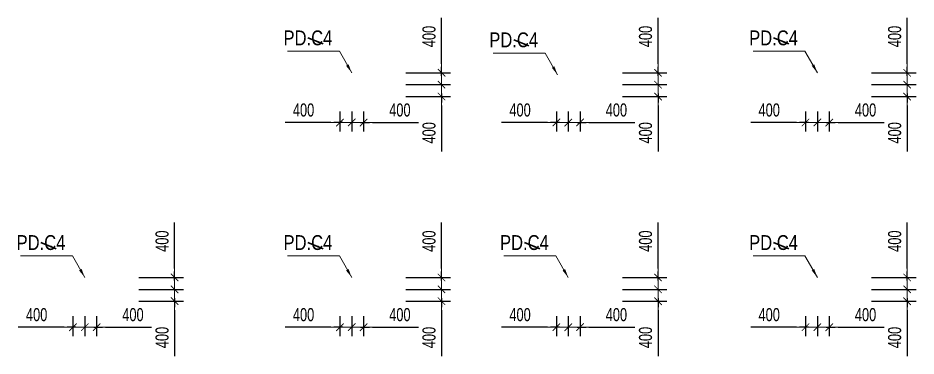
# Model space of a CAD drawing. Header units: millimetres. Extents: x -259680 to 286077, y 2206 to 90611.
# Drawn here: x 70446 to 100727, y 23251 to 34649 of the extents above; entities that cross this region are included whole.
import ezdxf
from ezdxf.enums import TextEntityAlignment as Align

# ---------------------------------------------------------------- set-up
doc = ezdxf.new("R2010")
doc.units = ezdxf.units.MM
doc.layers.get('Defpoints').update_dxf_attribs({"color": 151, "lineweight": 9})
for name, color, linetype, lineweight in [('$0$C1', 20, 'Continuous', 35), ('$1$NDC_S_ANNO', 7, 'Continuous', 20), ('$1$NDC_S_DIM', 1, 'Continuous', 15), ('NDC_S_DIM', 1, 'Continuous', 15)]:
    doc.layers.add(name, color=color, linetype=linetype, lineweight=lineweight)
doc.styles.add('$1$NDC_DIM', font='', dxfattribs={"width": 0.75})
doc.styles.add('$2$ARIAL', font='arial.ttf', dxfattribs={"width": 0.8})
doc.styles.add('NDC_DIM', font='', dxfattribs={"width": 0.75})
doc.styles.get('$1$NDC_DIM').set_extended_font_data('Dotum')
doc.styles.get('NDC_DIM').set_extended_font_data('Dotum')
doc.dimstyles.new('$0$NDC_dim_150', dxfattribs={"dimscale": 150, "dimtxt": 2.2, "dimasz": 1.5, "dimexe": 1.5, "dimexo": 2.5, "dimgap": 1, "dimtad": 1, "dimdec": 0, "dimzin": 0, "dimdsep": 46, "dimtxsty": '$1$NDC_DIM', "dimblk": '$1$DIMMARK', "dimcen": 0.09, "dimdle": 1.2, "dimclrd": 1, "dimclre": 1, "dimclrt": 3, "dimadec": 0, "dimazin": 0, "dimtfac": 1, "dimtdec": 0, "dimtix": 1, "dimtofl": 0, "dimtmove": 0, "dimatfit": 3, "dimfxl": 0, "dimtolj": 1, "dimtzin": 0, "dimarcsym": 0})
doc.dimstyles.new('$1$NDC_dim_iso', dxfattribs={"dimtxt": 2.2, "dimasz": 1, "dimexe": 1.5, "dimexo": 2.5, "dimgap": 1, "dimtad": 1, "dimdec": 0, "dimzin": 0, "dimdsep": 46, "dimtxsty": '$1$NDC_DIM', "dimblk": '$1$DIMMARK', "dimcen": 0.09, "dimdle": 1.2, "dimclrd": 1, "dimclre": 1, "dimclrt": 3, "dimadec": 0, "dimazin": 0, "dimtfac": 1, "dimtdec": 0, "dimtix": 1, "dimtofl": 0, "dimtmove": 0, "dimatfit": 3, "dimfxl": 0, "dimtolj": 1, "dimtzin": 0, "dimarcsym": 0})
doc.dimstyles.new('NDC_dim_200', dxfattribs={"dimscale": 200, "dimtxt": 2.2, "dimasz": 1.5, "dimexe": 1.5, "dimexo": 2.5, "dimgap": 1, "dimtad": 1, "dimdec": 0, "dimzin": 0, "dimdsep": 46, "dimtxsty": 'NDC_DIM', "dimblk": 'DIMMARK', "dimcen": 0.09, "dimdle": 1.2, "dimclrd": 1, "dimclre": 1, "dimclrt": 3, "dimadec": 0, "dimazin": 0, "dimtfac": 1, "dimtdec": 0, "dimtix": 1, "dimtofl": 0, "dimtmove": 0, "dimatfit": 3, "dimfxl": 0, "dimtolj": 1, "dimtzin": 0, "dimarcsym": 0})

# ---------------------------------------------------------------- blocks, each defined once
blk = doc.blocks.new('$1$DIMMARK')
at = {"layer": '$1$NDC_S_DIM', "color": 1}
blk.add_line((-1.5, 0), (1, 0), dxfattribs=at)
at = {"layer": '$1$NDC_S_DIM', "color": 2, "const_width": 0.1}
blk.add_lwpolyline([(-0.42, -0.42), (0.42, 0.42)], dxfattribs=at)
blk = doc.blocks.new('DIMMARK')
at = {"layer": 'NDC_S_DIM', "color": 1}
blk.add_line((-1.5, 0), (1, 0), dxfattribs=at)
at = {"layer": 'NDC_S_DIM', "color": 2, "const_width": 0.1}
blk.add_lwpolyline([(-0.42, -0.42), (0.42, 0.42)], dxfattribs=at)
blk = doc.blocks.new('*D1282')
at = {"layer": 'Defpoints', "color": 0, "ltscale": 100, "transparency": 16777216}
for p in [(97400, 25100), (97800, 25100), (97800, 24224)]:
    blk.add_point(p, dxfattribs=at)
at = {"layer": 'NDC_S_DIM', "color": 1, "lineweight": -2, "ltscale": 100, "transparency": 16777216}
for p, q in [((97400, 24600), (97400, 23924)), ((97800, 24600), (97800, 23924)), ((97100, 24224), (96800, 24224)), ((98100, 24224), (99649, 24224))]:
    blk.add_line(p, q, dxfattribs=at)
at = {"layer": 'NDC_S_DIM', "color": 1, "lineweight": -2, "ltscale": 100, "transparency": 16777216, "xscale": 300, "yscale": 300, "zscale": 300}
blk.add_blockref('DIMMARK', (97400, 24224), dxfattribs=at)
at = {"layer": 'NDC_S_DIM', "color": 1, "lineweight": -2, "ltscale": 100, "transparency": 16777216, "xscale": 300, "yscale": 300, "zscale": 300, "rotation": 180}
blk.add_blockref('DIMMARK', (97800, 24224), dxfattribs=at)
at = {"layer": 'NDC_S_DIM', "color": 3, "ltscale": 100, "transparency": 16777216, "insert": (99024, 24644), "char_height": 440, "attachment_point": 5, "style": 'NDC_DIM'}
blk.add_mtext('\\A1;400', dxfattribs=at)
blk = doc.blocks.new('*D1438')
at = {"layer": 'Defpoints', "color": 0, "ltscale": 100, "transparency": 16777216}
for p in [(97000, 25100), (97400, 25100), (97400, 24224)]:
    blk.add_point(p, dxfattribs=at)
at = {"layer": 'NDC_S_DIM', "color": 1, "lineweight": -2, "ltscale": 100, "transparency": 16777216}
for p, q in [((97000, 24600), (97000, 23924)), ((97400, 24600), (97400, 23924)), ((96700, 24224), (95151, 24224)), ((97700, 24224), (98000, 24224))]:
    blk.add_line(p, q, dxfattribs=at)
at = {"layer": 'NDC_S_DIM', "color": 1, "lineweight": -2, "ltscale": 100, "transparency": 16777216, "xscale": 300, "yscale": 300, "zscale": 300}
blk.add_blockref('DIMMARK', (97000, 24224), dxfattribs=at)
at = {"layer": 'NDC_S_DIM', "color": 1, "lineweight": -2, "ltscale": 100, "transparency": 16777216, "xscale": 300, "yscale": 300, "zscale": 300, "rotation": 180}
blk.add_blockref('DIMMARK', (97400, 24224), dxfattribs=at)
at = {"layer": 'NDC_S_DIM', "color": 3, "ltscale": 100, "transparency": 16777216, "insert": (95776, 24644), "char_height": 440, "attachment_point": 5, "style": 'NDC_DIM'}
blk.add_mtext('\\A1;400', dxfattribs=at)
blk = doc.blocks.new('*D1439')
at = {"layer": 'Defpoints', "color": 0, "ltscale": 100, "transparency": 16777216}
for p in [(97800, 25900), (100427, 25900), (97800, 25500)]:
    blk.add_point(p, dxfattribs=at)
at = {"layer": 'NDC_S_DIM', "color": 1, "lineweight": -2, "ltscale": 100, "transparency": 16777216}
for p, q in [((100427, 26200), (100427, 27749)), ((99227, 25900), (100727, 25900)), ((99227, 25500), (100727, 25500)), ((100427, 25200), (100427, 24900))]:
    blk.add_line(p, q, dxfattribs=at)
at = {"layer": 'NDC_S_DIM', "color": 1, "lineweight": -2, "ltscale": 100, "transparency": 16777216, "xscale": 300, "yscale": 300, "zscale": 300}
for p, rotation in [((100427, 25900), 270), ((100427, 25500), 90)]:
    blk.add_blockref('DIMMARK', p, dxfattribs=dict(at, rotation=rotation))
at = {"layer": 'NDC_S_DIM', "color": 3, "ltscale": 100, "transparency": 16777216, "insert": (100007, 27124), "char_height": 440, "attachment_point": 5, "rotation": 90, "style": 'NDC_DIM'}
blk.add_mtext('\\A1;400', dxfattribs=at)
blk = doc.blocks.new('*D1440')
at = {"layer": 'Defpoints', "color": 0, "ltscale": 100, "transparency": 16777216}
for p in [(97800, 25500), (100427, 25500), (97800, 25100)]:
    blk.add_point(p, dxfattribs=at)
at = {"layer": 'NDC_S_DIM', "color": 1, "lineweight": -2, "ltscale": 100, "transparency": 16777216}
for p, q in [((100427, 25800), (100427, 26100)), ((99227, 25500), (100727, 25500)), ((99227, 25100), (100727, 25100)), ((100427, 24800), (100427, 23251))]:
    blk.add_line(p, q, dxfattribs=at)
at = {"layer": 'NDC_S_DIM', "color": 1, "lineweight": -2, "ltscale": 100, "transparency": 16777216, "xscale": 300, "yscale": 300, "zscale": 300}
for p, rotation in [((100427, 25500), 270), ((100427, 25100), 90)]:
    blk.add_blockref('DIMMARK', p, dxfattribs=dict(at, rotation=rotation))
at = {"layer": 'NDC_S_DIM', "color": 3, "ltscale": 100, "transparency": 16777216, "insert": (100007, 23876), "char_height": 440, "attachment_point": 5, "rotation": 90, "style": 'NDC_DIM'}
blk.add_mtext('\\A1;400', dxfattribs=at)
blk = doc.blocks.new('*D1441')
at = {"layer": 'Defpoints', "color": 0, "ltscale": 100, "transparency": 16777216}
for p in [(89000, 25100), (89400, 25100), (89400, 24224)]:
    blk.add_point(p, dxfattribs=at)
at = {"layer": 'NDC_S_DIM', "color": 1, "lineweight": -2, "ltscale": 100, "transparency": 16777216}
for p, q in [((89000, 24600), (89000, 23924)), ((89400, 24600), (89400, 23924)), ((88700, 24224), (88400, 24224)), ((89700, 24224), (91249, 24224))]:
    blk.add_line(p, q, dxfattribs=at)
at = {"layer": 'NDC_S_DIM', "color": 1, "lineweight": -2, "ltscale": 100, "transparency": 16777216, "xscale": 300, "yscale": 300, "zscale": 300}
blk.add_blockref('DIMMARK', (89000, 24224), dxfattribs=at)
at = {"layer": 'NDC_S_DIM', "color": 1, "lineweight": -2, "ltscale": 100, "transparency": 16777216, "xscale": 300, "yscale": 300, "zscale": 300, "rotation": 180}
blk.add_blockref('DIMMARK', (89400, 24224), dxfattribs=at)
at = {"layer": 'NDC_S_DIM', "color": 3, "ltscale": 100, "transparency": 16777216, "insert": (90624, 24644), "char_height": 440, "attachment_point": 5, "style": 'NDC_DIM'}
blk.add_mtext('\\A1;400', dxfattribs=at)
blk = doc.blocks.new('*D1442')
at = {"layer": 'Defpoints', "color": 0, "ltscale": 100, "transparency": 16777216}
for p in [(88600, 25100), (89000, 25100), (89000, 24224)]:
    blk.add_point(p, dxfattribs=at)
at = {"layer": 'NDC_S_DIM', "color": 1, "lineweight": -2, "ltscale": 100, "transparency": 16777216}
for p, q in [((88600, 24600), (88600, 23924)), ((89000, 24600), (89000, 23924)), ((88300, 24224), (86751, 24224)), ((89300, 24224), (89600, 24224))]:
    blk.add_line(p, q, dxfattribs=at)
at = {"layer": 'NDC_S_DIM', "color": 1, "lineweight": -2, "ltscale": 100, "transparency": 16777216, "xscale": 300, "yscale": 300, "zscale": 300}
blk.add_blockref('DIMMARK', (88600, 24224), dxfattribs=at)
at = {"layer": 'NDC_S_DIM', "color": 1, "lineweight": -2, "ltscale": 100, "transparency": 16777216, "xscale": 300, "yscale": 300, "zscale": 300, "rotation": 180}
blk.add_blockref('DIMMARK', (89000, 24224), dxfattribs=at)
at = {"layer": 'NDC_S_DIM', "color": 3, "ltscale": 100, "transparency": 16777216, "insert": (87376, 24644), "char_height": 440, "attachment_point": 5, "style": 'NDC_DIM'}
blk.add_mtext('\\A1;400', dxfattribs=at)
blk = doc.blocks.new('*D1443')
at = {"layer": 'Defpoints', "color": 0, "ltscale": 100, "transparency": 16777216}
for p in [(89400, 25900), (92027, 25900), (89400, 25500)]:
    blk.add_point(p, dxfattribs=at)
at = {"layer": 'NDC_S_DIM', "color": 1, "lineweight": -2, "ltscale": 100, "transparency": 16777216}
for p, q in [((92027, 26200), (92027, 27749)), ((90827, 25900), (92327, 25900)), ((90827, 25500), (92327, 25500)), ((92027, 25200), (92027, 24900))]:
    blk.add_line(p, q, dxfattribs=at)
at = {"layer": 'NDC_S_DIM', "color": 1, "lineweight": -2, "ltscale": 100, "transparency": 16777216, "xscale": 300, "yscale": 300, "zscale": 300}
for p, rotation in [((92027, 25900), 270), ((92027, 25500), 90)]:
    blk.add_blockref('DIMMARK', p, dxfattribs=dict(at, rotation=rotation))
at = {"layer": 'NDC_S_DIM', "color": 3, "ltscale": 100, "transparency": 16777216, "insert": (91607, 27124), "char_height": 440, "attachment_point": 5, "rotation": 90, "style": 'NDC_DIM'}
blk.add_mtext('\\A1;400', dxfattribs=at)
blk = doc.blocks.new('*D1444')
at = {"layer": 'Defpoints', "color": 0, "ltscale": 100, "transparency": 16777216}
for p in [(89400, 25500), (92027, 25500), (89400, 25100)]:
    blk.add_point(p, dxfattribs=at)
at = {"layer": 'NDC_S_DIM', "color": 1, "lineweight": -2, "ltscale": 100, "transparency": 16777216}
for p, q in [((92027, 25800), (92027, 26100)), ((90827, 25500), (92327, 25500)), ((90827, 25100), (92327, 25100)), ((92027, 24800), (92027, 23251))]:
    blk.add_line(p, q, dxfattribs=at)
at = {"layer": 'NDC_S_DIM', "color": 1, "lineweight": -2, "ltscale": 100, "transparency": 16777216, "xscale": 300, "yscale": 300, "zscale": 300}
for p, rotation in [((92027, 25500), 270), ((92027, 25100), 90)]:
    blk.add_blockref('DIMMARK', p, dxfattribs=dict(at, rotation=rotation))
at = {"layer": 'NDC_S_DIM', "color": 3, "ltscale": 100, "transparency": 16777216, "insert": (91607, 23876), "char_height": 440, "attachment_point": 5, "rotation": 90, "style": 'NDC_DIM'}
blk.add_mtext('\\A1;400', dxfattribs=at)
blk = doc.blocks.new('*D1445')
at = {"layer": 'Defpoints', "color": 0, "ltscale": 100, "transparency": 16777216}
for p in [(89000, 32000), (89400, 32000), (89400, 31124)]:
    blk.add_point(p, dxfattribs=at)
at = {"layer": 'NDC_S_DIM', "color": 1, "lineweight": -2, "ltscale": 100, "transparency": 16777216}
for p, q in [((89000, 31500), (89000, 30824)), ((89400, 31500), (89400, 30824)), ((88700, 31124), (88400, 31124)), ((89700, 31124), (91249, 31124))]:
    blk.add_line(p, q, dxfattribs=at)
at = {"layer": 'NDC_S_DIM', "color": 1, "lineweight": -2, "ltscale": 100, "transparency": 16777216, "xscale": 300, "yscale": 300, "zscale": 300}
blk.add_blockref('DIMMARK', (89000, 31124), dxfattribs=at)
at = {"layer": 'NDC_S_DIM', "color": 1, "lineweight": -2, "ltscale": 100, "transparency": 16777216, "xscale": 300, "yscale": 300, "zscale": 300, "rotation": 180}
blk.add_blockref('DIMMARK', (89400, 31124), dxfattribs=at)
at = {"layer": 'NDC_S_DIM', "color": 3, "ltscale": 100, "transparency": 16777216, "insert": (90624, 31544), "char_height": 440, "attachment_point": 5, "style": 'NDC_DIM'}
blk.add_mtext('\\A1;400', dxfattribs=at)
blk = doc.blocks.new('*D1446')
at = {"layer": 'Defpoints', "color": 0, "ltscale": 100, "transparency": 16777216}
for p in [(88600, 32000), (89000, 32000), (89000, 31124)]:
    blk.add_point(p, dxfattribs=at)
at = {"layer": 'NDC_S_DIM', "color": 1, "lineweight": -2, "ltscale": 100, "transparency": 16777216}
for p, q in [((88600, 31500), (88600, 30824)), ((89000, 31500), (89000, 30824)), ((88300, 31124), (86751, 31124)), ((89300, 31124), (89600, 31124))]:
    blk.add_line(p, q, dxfattribs=at)
at = {"layer": 'NDC_S_DIM', "color": 1, "lineweight": -2, "ltscale": 100, "transparency": 16777216, "xscale": 300, "yscale": 300, "zscale": 300}
blk.add_blockref('DIMMARK', (88600, 31124), dxfattribs=at)
at = {"layer": 'NDC_S_DIM', "color": 1, "lineweight": -2, "ltscale": 100, "transparency": 16777216, "xscale": 300, "yscale": 300, "zscale": 300, "rotation": 180}
blk.add_blockref('DIMMARK', (89000, 31124), dxfattribs=at)
at = {"layer": 'NDC_S_DIM', "color": 3, "ltscale": 100, "transparency": 16777216, "insert": (87376, 31544), "char_height": 440, "attachment_point": 5, "style": 'NDC_DIM'}
blk.add_mtext('\\A1;400', dxfattribs=at)
blk = doc.blocks.new('*D1447')
at = {"layer": 'Defpoints', "color": 0, "ltscale": 100, "transparency": 16777216}
for p in [(89400, 32800), (92027, 32800), (89400, 32400)]:
    blk.add_point(p, dxfattribs=at)
at = {"layer": 'NDC_S_DIM', "color": 1, "lineweight": -2, "ltscale": 100, "transparency": 16777216}
for p, q in [((92027, 33100), (92027, 34649)), ((90827, 32800), (92327, 32800)), ((90827, 32400), (92327, 32400)), ((92027, 32100), (92027, 31800))]:
    blk.add_line(p, q, dxfattribs=at)
at = {"layer": 'NDC_S_DIM', "color": 1, "lineweight": -2, "ltscale": 100, "transparency": 16777216, "xscale": 300, "yscale": 300, "zscale": 300}
for p, rotation in [((92027, 32800), 270), ((92027, 32400), 90)]:
    blk.add_blockref('DIMMARK', p, dxfattribs=dict(at, rotation=rotation))
at = {"layer": 'NDC_S_DIM', "color": 3, "ltscale": 100, "transparency": 16777216, "insert": (91607, 34024), "char_height": 440, "attachment_point": 5, "rotation": 90, "style": 'NDC_DIM'}
blk.add_mtext('\\A1;400', dxfattribs=at)
blk = doc.blocks.new('*D1448')
at = {"layer": 'Defpoints', "color": 0, "ltscale": 100, "transparency": 16777216}
for p in [(89400, 32400), (92027, 32400), (89400, 32000)]:
    blk.add_point(p, dxfattribs=at)
at = {"layer": 'NDC_S_DIM', "color": 1, "lineweight": -2, "ltscale": 100, "transparency": 16777216}
for p, q in [((92027, 32700), (92027, 33000)), ((90827, 32400), (92327, 32400)), ((90827, 32000), (92327, 32000)), ((92027, 31700), (92027, 30151))]:
    blk.add_line(p, q, dxfattribs=at)
at = {"layer": 'NDC_S_DIM', "color": 1, "lineweight": -2, "ltscale": 100, "transparency": 16777216, "xscale": 300, "yscale": 300, "zscale": 300}
for p, rotation in [((92027, 32400), 270), ((92027, 32000), 90)]:
    blk.add_blockref('DIMMARK', p, dxfattribs=dict(at, rotation=rotation))
at = {"layer": 'NDC_S_DIM', "color": 3, "ltscale": 100, "transparency": 16777216, "insert": (91607, 30776), "char_height": 440, "attachment_point": 5, "rotation": 90, "style": 'NDC_DIM'}
blk.add_mtext('\\A1;400', dxfattribs=at)
blk = doc.blocks.new('*D1449')
at = {"layer": 'Defpoints', "color": 0, "ltscale": 100, "transparency": 16777216}
for p in [(97400, 32000), (97800, 32000), (97800, 31124)]:
    blk.add_point(p, dxfattribs=at)
at = {"layer": 'NDC_S_DIM', "color": 1, "lineweight": -2, "ltscale": 100, "transparency": 16777216}
for p, q in [((97400, 31500), (97400, 30824)), ((97800, 31500), (97800, 30824)), ((97100, 31124), (96800, 31124)), ((98100, 31124), (99649, 31124))]:
    blk.add_line(p, q, dxfattribs=at)
at = {"layer": 'NDC_S_DIM', "color": 1, "lineweight": -2, "ltscale": 100, "transparency": 16777216, "xscale": 300, "yscale": 300, "zscale": 300}
blk.add_blockref('DIMMARK', (97400, 31124), dxfattribs=at)
at = {"layer": 'NDC_S_DIM', "color": 1, "lineweight": -2, "ltscale": 100, "transparency": 16777216, "xscale": 300, "yscale": 300, "zscale": 300, "rotation": 180}
blk.add_blockref('DIMMARK', (97800, 31124), dxfattribs=at)
at = {"layer": 'NDC_S_DIM', "color": 3, "ltscale": 100, "transparency": 16777216, "insert": (99024, 31544), "char_height": 440, "attachment_point": 5, "style": 'NDC_DIM'}
blk.add_mtext('\\A1;400', dxfattribs=at)
blk = doc.blocks.new('*D1450')
at = {"layer": 'Defpoints', "color": 0, "ltscale": 100, "transparency": 16777216}
for p in [(97000, 32000), (97400, 32000), (97400, 31124)]:
    blk.add_point(p, dxfattribs=at)
at = {"layer": 'NDC_S_DIM', "color": 1, "lineweight": -2, "ltscale": 100, "transparency": 16777216}
for p, q in [((97000, 31500), (97000, 30824)), ((97400, 31500), (97400, 30824)), ((96700, 31124), (95151, 31124)), ((97700, 31124), (98000, 31124))]:
    blk.add_line(p, q, dxfattribs=at)
at = {"layer": 'NDC_S_DIM', "color": 1, "lineweight": -2, "ltscale": 100, "transparency": 16777216, "xscale": 300, "yscale": 300, "zscale": 300}
blk.add_blockref('DIMMARK', (97000, 31124), dxfattribs=at)
at = {"layer": 'NDC_S_DIM', "color": 1, "lineweight": -2, "ltscale": 100, "transparency": 16777216, "xscale": 300, "yscale": 300, "zscale": 300, "rotation": 180}
blk.add_blockref('DIMMARK', (97400, 31124), dxfattribs=at)
at = {"layer": 'NDC_S_DIM', "color": 3, "ltscale": 100, "transparency": 16777216, "insert": (95776, 31544), "char_height": 440, "attachment_point": 5, "style": 'NDC_DIM'}
blk.add_mtext('\\A1;400', dxfattribs=at)
blk = doc.blocks.new('*D1451')
at = {"layer": 'Defpoints', "color": 0, "ltscale": 100, "transparency": 16777216}
for p in [(97800, 32800), (100427, 32800), (97800, 32400)]:
    blk.add_point(p, dxfattribs=at)
at = {"layer": 'NDC_S_DIM', "color": 1, "lineweight": -2, "ltscale": 100, "transparency": 16777216}
for p, q in [((100427, 33100), (100427, 34649)), ((99227, 32800), (100727, 32800)), ((99227, 32400), (100727, 32400)), ((100427, 32100), (100427, 31800))]:
    blk.add_line(p, q, dxfattribs=at)
at = {"layer": 'NDC_S_DIM', "color": 1, "lineweight": -2, "ltscale": 100, "transparency": 16777216, "xscale": 300, "yscale": 300, "zscale": 300}
for p, rotation in [((100427, 32800), 270), ((100427, 32400), 90)]:
    blk.add_blockref('DIMMARK', p, dxfattribs=dict(at, rotation=rotation))
at = {"layer": 'NDC_S_DIM', "color": 3, "ltscale": 100, "transparency": 16777216, "insert": (100007, 34024), "char_height": 440, "attachment_point": 5, "rotation": 90, "style": 'NDC_DIM'}
blk.add_mtext('\\A1;400', dxfattribs=at)
blk = doc.blocks.new('*D1452')
at = {"layer": 'Defpoints', "color": 0, "ltscale": 100, "transparency": 16777216}
for p in [(97800, 32400), (100427, 32400), (97800, 32000)]:
    blk.add_point(p, dxfattribs=at)
at = {"layer": 'NDC_S_DIM', "color": 1, "lineweight": -2, "ltscale": 100, "transparency": 16777216}
for p, q in [((100427, 32700), (100427, 33000)), ((99227, 32400), (100727, 32400)), ((99227, 32000), (100727, 32000)), ((100427, 31700), (100427, 30151))]:
    blk.add_line(p, q, dxfattribs=at)
at = {"layer": 'NDC_S_DIM', "color": 1, "lineweight": -2, "ltscale": 100, "transparency": 16777216, "xscale": 300, "yscale": 300, "zscale": 300}
for p, rotation in [((100427, 32400), 270), ((100427, 32000), 90)]:
    blk.add_blockref('DIMMARK', p, dxfattribs=dict(at, rotation=rotation))
at = {"layer": 'NDC_S_DIM', "color": 3, "ltscale": 100, "transparency": 16777216, "insert": (100007, 30776), "char_height": 440, "attachment_point": 5, "rotation": 90, "style": 'NDC_DIM'}
blk.add_mtext('\\A1;400', dxfattribs=at)
blk = doc.blocks.new('*D1453')
at = {"layer": 'Defpoints', "color": 0, "ltscale": 100, "transparency": 16777216}
for p in [(81700, 32000), (82100, 32000), (82100, 31124)]:
    blk.add_point(p, dxfattribs=at)
at = {"layer": 'NDC_S_DIM', "color": 1, "lineweight": -2, "ltscale": 100, "transparency": 16777216}
for p, q in [((81700, 31500), (81700, 30824)), ((82100, 31500), (82100, 30824)), ((81400, 31124), (81100, 31124)), ((82400, 31124), (83949, 31124))]:
    blk.add_line(p, q, dxfattribs=at)
at = {"layer": 'NDC_S_DIM', "color": 1, "lineweight": -2, "ltscale": 100, "transparency": 16777216, "xscale": 300, "yscale": 300, "zscale": 300}
blk.add_blockref('DIMMARK', (81700, 31124), dxfattribs=at)
at = {"layer": 'NDC_S_DIM', "color": 1, "lineweight": -2, "ltscale": 100, "transparency": 16777216, "xscale": 300, "yscale": 300, "zscale": 300, "rotation": 180}
blk.add_blockref('DIMMARK', (82100, 31124), dxfattribs=at)
at = {"layer": 'NDC_S_DIM', "color": 3, "ltscale": 100, "transparency": 16777216, "insert": (83324, 31544), "char_height": 440, "attachment_point": 5, "style": 'NDC_DIM'}
blk.add_mtext('\\A1;400', dxfattribs=at)
blk = doc.blocks.new('*D1454')
at = {"layer": 'Defpoints', "color": 0, "ltscale": 100, "transparency": 16777216}
for p in [(81300, 32000), (81700, 32000), (81700, 31124)]:
    blk.add_point(p, dxfattribs=at)
at = {"layer": 'NDC_S_DIM', "color": 1, "lineweight": -2, "ltscale": 100, "transparency": 16777216}
for p, q in [((81300, 31500), (81300, 30824)), ((81700, 31500), (81700, 30824)), ((81000, 31124), (79451, 31124)), ((82000, 31124), (82300, 31124))]:
    blk.add_line(p, q, dxfattribs=at)
at = {"layer": 'NDC_S_DIM', "color": 1, "lineweight": -2, "ltscale": 100, "transparency": 16777216, "xscale": 300, "yscale": 300, "zscale": 300}
blk.add_blockref('DIMMARK', (81300, 31124), dxfattribs=at)
at = {"layer": 'NDC_S_DIM', "color": 1, "lineweight": -2, "ltscale": 100, "transparency": 16777216, "xscale": 300, "yscale": 300, "zscale": 300, "rotation": 180}
blk.add_blockref('DIMMARK', (81700, 31124), dxfattribs=at)
at = {"layer": 'NDC_S_DIM', "color": 3, "ltscale": 100, "transparency": 16777216, "insert": (80076, 31544), "char_height": 440, "attachment_point": 5, "style": 'NDC_DIM'}
blk.add_mtext('\\A1;400', dxfattribs=at)
blk = doc.blocks.new('*D1455')
at = {"layer": 'Defpoints', "color": 0, "ltscale": 100, "transparency": 16777216}
for p in [(82100, 32800), (84727, 32800), (82100, 32400)]:
    blk.add_point(p, dxfattribs=at)
at = {"layer": 'NDC_S_DIM', "color": 1, "lineweight": -2, "ltscale": 100, "transparency": 16777216}
for p, q in [((84727, 33100), (84727, 34649)), ((83527, 32800), (85027, 32800)), ((83527, 32400), (85027, 32400)), ((84727, 32100), (84727, 31800))]:
    blk.add_line(p, q, dxfattribs=at)
at = {"layer": 'NDC_S_DIM', "color": 1, "lineweight": -2, "ltscale": 100, "transparency": 16777216, "xscale": 300, "yscale": 300, "zscale": 300}
for p, rotation in [((84727, 32800), 270), ((84727, 32400), 90)]:
    blk.add_blockref('DIMMARK', p, dxfattribs=dict(at, rotation=rotation))
at = {"layer": 'NDC_S_DIM', "color": 3, "ltscale": 100, "transparency": 16777216, "insert": (84307, 34024), "char_height": 440, "attachment_point": 5, "rotation": 90, "style": 'NDC_DIM'}
blk.add_mtext('\\A1;400', dxfattribs=at)
blk = doc.blocks.new('*D1456')
at = {"layer": 'Defpoints', "color": 0, "ltscale": 100, "transparency": 16777216}
for p in [(82100, 32400), (84727, 32400), (82100, 32000)]:
    blk.add_point(p, dxfattribs=at)
at = {"layer": 'NDC_S_DIM', "color": 1, "lineweight": -2, "ltscale": 100, "transparency": 16777216}
for p, q in [((84727, 32700), (84727, 33000)), ((83527, 32400), (85027, 32400)), ((83527, 32000), (85027, 32000)), ((84727, 31700), (84727, 30151))]:
    blk.add_line(p, q, dxfattribs=at)
at = {"layer": 'NDC_S_DIM', "color": 1, "lineweight": -2, "ltscale": 100, "transparency": 16777216, "xscale": 300, "yscale": 300, "zscale": 300}
for p, rotation in [((84727, 32400), 270), ((84727, 32000), 90)]:
    blk.add_blockref('DIMMARK', p, dxfattribs=dict(at, rotation=rotation))
at = {"layer": 'NDC_S_DIM', "color": 3, "ltscale": 100, "transparency": 16777216, "insert": (84307, 30776), "char_height": 440, "attachment_point": 5, "rotation": 90, "style": 'NDC_DIM'}
blk.add_mtext('\\A1;400', dxfattribs=at)
blk = doc.blocks.new('*D1493')
at = {"layer": 'Defpoints', "color": 0, "ltscale": 100, "transparency": 16777216}
for p in [(72700, 25100), (73100, 25100), (73100, 24224)]:
    blk.add_point(p, dxfattribs=at)
at = {"layer": 'NDC_S_DIM', "color": 1, "lineweight": -2, "ltscale": 100, "transparency": 16777216}
for p, q in [((72700, 24600), (72700, 23924)), ((73100, 24600), (73100, 23924)), ((72400, 24224), (72100, 24224)), ((73400, 24224), (74949, 24224))]:
    blk.add_line(p, q, dxfattribs=at)
at = {"layer": 'NDC_S_DIM', "color": 1, "lineweight": -2, "ltscale": 100, "transparency": 16777216, "xscale": 300, "yscale": 300, "zscale": 300}
blk.add_blockref('DIMMARK', (72700, 24224), dxfattribs=at)
at = {"layer": 'NDC_S_DIM', "color": 1, "lineweight": -2, "ltscale": 100, "transparency": 16777216, "xscale": 300, "yscale": 300, "zscale": 300, "rotation": 180}
blk.add_blockref('DIMMARK', (73100, 24224), dxfattribs=at)
at = {"layer": 'NDC_S_DIM', "color": 3, "ltscale": 100, "transparency": 16777216, "insert": (74324, 24644), "char_height": 440, "attachment_point": 5, "style": 'NDC_DIM'}
blk.add_mtext('\\A1;400', dxfattribs=at)
blk = doc.blocks.new('*D1494')
at = {"layer": 'Defpoints', "color": 0, "ltscale": 100, "transparency": 16777216}
for p in [(72300, 25100), (72700, 25100), (72700, 24224)]:
    blk.add_point(p, dxfattribs=at)
at = {"layer": 'NDC_S_DIM', "color": 1, "lineweight": -2, "ltscale": 100, "transparency": 16777216}
for p, q in [((72300, 24600), (72300, 23924)), ((72700, 24600), (72700, 23924)), ((72000, 24224), (70451, 24224)), ((73000, 24224), (73300, 24224))]:
    blk.add_line(p, q, dxfattribs=at)
at = {"layer": 'NDC_S_DIM', "color": 1, "lineweight": -2, "ltscale": 100, "transparency": 16777216, "xscale": 300, "yscale": 300, "zscale": 300}
blk.add_blockref('DIMMARK', (72300, 24224), dxfattribs=at)
at = {"layer": 'NDC_S_DIM', "color": 1, "lineweight": -2, "ltscale": 100, "transparency": 16777216, "xscale": 300, "yscale": 300, "zscale": 300, "rotation": 180}
blk.add_blockref('DIMMARK', (72700, 24224), dxfattribs=at)
at = {"layer": 'NDC_S_DIM', "color": 3, "ltscale": 100, "transparency": 16777216, "insert": (71076, 24644), "char_height": 440, "attachment_point": 5, "style": 'NDC_DIM'}
blk.add_mtext('\\A1;400', dxfattribs=at)
blk = doc.blocks.new('*D1495')
at = {"layer": 'Defpoints', "color": 0, "ltscale": 100, "transparency": 16777216}
for p in [(73100, 25900), (75727, 25900), (73100, 25500)]:
    blk.add_point(p, dxfattribs=at)
at = {"layer": 'NDC_S_DIM', "color": 1, "lineweight": -2, "ltscale": 100, "transparency": 16777216}
for p, q in [((75727, 26200), (75727, 27749)), ((74527, 25900), (76027, 25900)), ((74527, 25500), (76027, 25500)), ((75727, 25200), (75727, 24900))]:
    blk.add_line(p, q, dxfattribs=at)
at = {"layer": 'NDC_S_DIM', "color": 1, "lineweight": -2, "ltscale": 100, "transparency": 16777216, "xscale": 300, "yscale": 300, "zscale": 300}
for p, rotation in [((75727, 25900), 270), ((75727, 25500), 90)]:
    blk.add_blockref('DIMMARK', p, dxfattribs=dict(at, rotation=rotation))
at = {"layer": 'NDC_S_DIM', "color": 3, "ltscale": 100, "transparency": 16777216, "insert": (75307, 27124), "char_height": 440, "attachment_point": 5, "rotation": 90, "style": 'NDC_DIM'}
blk.add_mtext('\\A1;400', dxfattribs=at)
blk = doc.blocks.new('*D1496')
at = {"layer": 'Defpoints', "color": 0, "ltscale": 100, "transparency": 16777216}
for p in [(73100, 25500), (75727, 25500), (73100, 25100)]:
    blk.add_point(p, dxfattribs=at)
at = {"layer": 'NDC_S_DIM', "color": 1, "lineweight": -2, "ltscale": 100, "transparency": 16777216}
for p, q in [((75727, 25800), (75727, 26100)), ((74527, 25500), (76027, 25500)), ((74527, 25100), (76027, 25100)), ((75727, 24800), (75727, 23251))]:
    blk.add_line(p, q, dxfattribs=at)
at = {"layer": 'NDC_S_DIM', "color": 1, "lineweight": -2, "ltscale": 100, "transparency": 16777216, "xscale": 300, "yscale": 300, "zscale": 300}
for p, rotation in [((75727, 25500), 270), ((75727, 25100), 90)]:
    blk.add_blockref('DIMMARK', p, dxfattribs=dict(at, rotation=rotation))
at = {"layer": 'NDC_S_DIM', "color": 3, "ltscale": 100, "transparency": 16777216, "insert": (75307, 23876), "char_height": 440, "attachment_point": 5, "rotation": 90, "style": 'NDC_DIM'}
blk.add_mtext('\\A1;400', dxfattribs=at)
blk = doc.blocks.new('*D1497')
at = {"layer": 'Defpoints', "color": 0, "ltscale": 100, "transparency": 16777216}
for p in [(81700, 25100), (82100, 25100), (82100, 24224)]:
    blk.add_point(p, dxfattribs=at)
at = {"layer": 'NDC_S_DIM', "color": 1, "lineweight": -2, "ltscale": 100, "transparency": 16777216}
for p, q in [((81700, 24600), (81700, 23924)), ((82100, 24600), (82100, 23924)), ((81400, 24224), (81100, 24224)), ((82400, 24224), (83949, 24224))]:
    blk.add_line(p, q, dxfattribs=at)
at = {"layer": 'NDC_S_DIM', "color": 1, "lineweight": -2, "ltscale": 100, "transparency": 16777216, "xscale": 300, "yscale": 300, "zscale": 300}
blk.add_blockref('DIMMARK', (81700, 24224), dxfattribs=at)
at = {"layer": 'NDC_S_DIM', "color": 1, "lineweight": -2, "ltscale": 100, "transparency": 16777216, "xscale": 300, "yscale": 300, "zscale": 300, "rotation": 180}
blk.add_blockref('DIMMARK', (82100, 24224), dxfattribs=at)
at = {"layer": 'NDC_S_DIM', "color": 3, "ltscale": 100, "transparency": 16777216, "insert": (83324, 24644), "char_height": 440, "attachment_point": 5, "style": 'NDC_DIM'}
blk.add_mtext('\\A1;400', dxfattribs=at)
blk = doc.blocks.new('*D1498')
at = {"layer": 'Defpoints', "color": 0, "ltscale": 100, "transparency": 16777216}
for p in [(81300, 25100), (81700, 25100), (81700, 24224)]:
    blk.add_point(p, dxfattribs=at)
at = {"layer": 'NDC_S_DIM', "color": 1, "lineweight": -2, "ltscale": 100, "transparency": 16777216}
for p, q in [((81300, 24600), (81300, 23924)), ((81700, 24600), (81700, 23924)), ((81000, 24224), (79451, 24224)), ((82000, 24224), (82300, 24224))]:
    blk.add_line(p, q, dxfattribs=at)
at = {"layer": 'NDC_S_DIM', "color": 1, "lineweight": -2, "ltscale": 100, "transparency": 16777216, "xscale": 300, "yscale": 300, "zscale": 300}
blk.add_blockref('DIMMARK', (81300, 24224), dxfattribs=at)
at = {"layer": 'NDC_S_DIM', "color": 1, "lineweight": -2, "ltscale": 100, "transparency": 16777216, "xscale": 300, "yscale": 300, "zscale": 300, "rotation": 180}
blk.add_blockref('DIMMARK', (81700, 24224), dxfattribs=at)
at = {"layer": 'NDC_S_DIM', "color": 3, "ltscale": 100, "transparency": 16777216, "insert": (80076, 24644), "char_height": 440, "attachment_point": 5, "style": 'NDC_DIM'}
blk.add_mtext('\\A1;400', dxfattribs=at)
blk = doc.blocks.new('*D1499')
at = {"layer": 'Defpoints', "color": 0, "ltscale": 100, "transparency": 16777216}
for p in [(82100, 25900), (84727, 25900), (82100, 25500)]:
    blk.add_point(p, dxfattribs=at)
at = {"layer": 'NDC_S_DIM', "color": 1, "lineweight": -2, "ltscale": 100, "transparency": 16777216}
for p, q in [((84727, 26200), (84727, 27749)), ((83527, 25900), (85027, 25900)), ((83527, 25500), (85027, 25500)), ((84727, 25200), (84727, 24900))]:
    blk.add_line(p, q, dxfattribs=at)
at = {"layer": 'NDC_S_DIM', "color": 1, "lineweight": -2, "ltscale": 100, "transparency": 16777216, "xscale": 300, "yscale": 300, "zscale": 300}
for p, rotation in [((84727, 25900), 270), ((84727, 25500), 90)]:
    blk.add_blockref('DIMMARK', p, dxfattribs=dict(at, rotation=rotation))
at = {"layer": 'NDC_S_DIM', "color": 3, "ltscale": 100, "transparency": 16777216, "insert": (84307, 27124), "char_height": 440, "attachment_point": 5, "rotation": 90, "style": 'NDC_DIM'}
blk.add_mtext('\\A1;400', dxfattribs=at)
blk = doc.blocks.new('*D1500')
at = {"layer": 'Defpoints', "color": 0, "ltscale": 100, "transparency": 16777216}
for p in [(82100, 25500), (84727, 25500), (82100, 25100)]:
    blk.add_point(p, dxfattribs=at)
at = {"layer": 'NDC_S_DIM', "color": 1, "lineweight": -2, "ltscale": 100, "transparency": 16777216}
for p, q in [((84727, 25800), (84727, 26100)), ((83527, 25500), (85027, 25500)), ((83527, 25100), (85027, 25100)), ((84727, 24800), (84727, 23251))]:
    blk.add_line(p, q, dxfattribs=at)
at = {"layer": 'NDC_S_DIM', "color": 1, "lineweight": -2, "ltscale": 100, "transparency": 16777216, "xscale": 300, "yscale": 300, "zscale": 300}
for p, rotation in [((84727, 25500), 270), ((84727, 25100), 90)]:
    blk.add_blockref('DIMMARK', p, dxfattribs=dict(at, rotation=rotation))
at = {"layer": 'NDC_S_DIM', "color": 3, "ltscale": 100, "transparency": 16777216, "insert": (84307, 23876), "char_height": 440, "attachment_point": 5, "rotation": 90, "style": 'NDC_DIM'}
blk.add_mtext('\\A1;400', dxfattribs=at)
blk = doc.blocks.new('*U212')
at = {"layer": '$1$NDC_S_ANNO', "ltscale": 0.8, "style": '$2$ARIAL', "width": 0.8}
blk.add_attdef('TEN', text='', height=2.5, dxfattribs=at).set_placement((-2.58, 1.03), align=Align.MIDDLE_CENTER)
at = {"layer": '$1$NDC_S_ANNO', "ltscale": 0.8, "style": '$2$ARIAL', "width": 0.8, "flags": 1}
blk.add_attdef('CHU_THICH', text='', height=2.5, dxfattribs=at).set_placement((0, 0), align=Align.MIDDLE_CENTER)
at = {"layer": 'Defpoints'}
blk.add_leader([(0, 0), (-2.58, 1.03)], dimstyle='$1$NDC_dim_iso', override={"dimgap": 0.625, "dimtad": 0}, dxfattribs=at)
blk = doc.blocks.new('$0$co t check')
at = {"layer": '$0$C1', "xscale": 200, "yscale": 200, "zscale": 200}
for p in [(78698, 33771), (94398, 33771), (85636, 33705), (69698, 26871), (78698, 26871), (85998, 26871), (94398, 26871)]:
    blk.add_blockref('*U212', p, dxfattribs=at).add_auto_attribs({'TEN': 'PD.C4'})
at = {"layer": '$0$C1'}
for points in [[(79659, 32800), (79242, 33532), (77493, 33532)], [(86597, 32735), (86180, 33466), (84431, 33466)], [(95359, 32800), (94942, 33532), (93193, 33532)], [(70659, 25900), (70242, 26632), (68493, 26632)], [(79659, 25900), (79242, 26632), (77493, 26632)], [(86959, 25900), (86542, 26632), (84793, 26632)], [(95359, 25900), (94942, 26632), (93193, 26632)]]:
    blk.add_leader(points, dimstyle='$0$NDC_dim_150', override={"dimasz": 2, "dimgap": 1, "dimtad": 0}, dxfattribs=at)

msp = doc.modelspace()

# ---------------------------------------------------------------- block references
at = {"layer": '$1$NDC_S_DIM'}
msp.add_blockref('$0$co t check', (2040.6, 0), dxfattribs=at)

# ---------------------------------------------------------------- dimensions: what is measured, and where the dimension line sits
at = {"layer": 'NDC_S_DIM', "ltscale": 100}
for base, p1, p2, picture, middle in [((84726.7, 32800), (82100, 32400), (82100, 32800), '*D1455', (84726.7, 34024.3)), ((92026.7, 32800), (89400, 32400), (89400, 32800), '*D1447', (92026.7, 34024.3)), ((100426.7, 32800), (97800, 32400), (97800, 32800), '*D1451', (100426.7, 34024.3)), ((84726.7, 32400), (82100, 32000), (82100, 32400), '*D1456', (84726.7, 30775.7)), ((92026.7, 32400), (89400, 32000), (89400, 32400), '*D1448', (92026.7, 30775.7)), ((100426.7, 32400), (97800, 32000), (97800, 32400), '*D1452', (100426.7, 30775.7)), ((75726.7, 25900), (73100, 25500), (73100, 25900), '*D1495', (75726.7, 27124.3)), ((84726.7, 25900), (82100, 25500), (82100, 25900), '*D1499', (84726.7, 27124.3)), ((92026.7, 25900), (89400, 25500), (89400, 25900), '*D1443', (92026.7, 27124.3)), ((100426.7, 25900), (97800, 25500), (97800, 25900), '*D1439', (100426.7, 27124.3)), ((75726.7, 25500), (73100, 25100), (73100, 25500), '*D1496', (75726.7, 23875.7)), ((84726.7, 25500), (82100, 25100), (82100, 25500), '*D1500', (84726.7, 23875.7)), ((92026.7, 25500), (89400, 25100), (89400, 25500), '*D1444', (92026.7, 23875.7)), ((100426.7, 25500), (97800, 25100), (97800, 25500), '*D1440', (100426.7, 23875.7))]:
    dim = msp.add_linear_dim(base=base, p1=p1, p2=p2, angle=90, dimstyle='NDC_dim_200', dxfattribs=at)
    dim.commit()
    dim.dimension.update_dxf_attribs({"geometry": picture, "text_midpoint": middle, "dimtype": 160})
for base, p1, p2, picture, middle in [((81700, 31124.4), (81300, 32000), (81700, 32000), '*D1454', (80075.7, 31124.4)), ((82100, 31124.4), (81700, 32000), (82100, 32000), '*D1453', (83324.3, 31124.4)), ((89000, 31124.4), (88600, 32000), (89000, 32000), '*D1446', (87375.7, 31124.4)), ((89400, 31124.4), (89000, 32000), (89400, 32000), '*D1445', (90624.3, 31124.4)), ((97400, 31124.4), (97000, 32000), (97400, 32000), '*D1450', (95775.7, 31124.4)), ((97800, 31124.4), (97400, 32000), (97800, 32000), '*D1449', (99024.3, 31124.4)), ((72700, 24224.4), (72300, 25100), (72700, 25100), '*D1494', (71075.7, 24224.4)), ((73100, 24224.4), (72700, 25100), (73100, 25100), '*D1493', (74324.3, 24224.4)), ((81700, 24224.4), (81300, 25100), (81700, 25100), '*D1498', (80075.7, 24224.4)), ((82100, 24224.4), (81700, 25100), (82100, 25100), '*D1497', (83324.3, 24224.4)), ((89000, 24224.4), (88600, 25100), (89000, 25100), '*D1442', (87375.7, 24224.4)), ((89400, 24224.4), (89000, 25100), (89400, 25100), '*D1441', (90624.3, 24224.4)), ((97400, 24224.4), (97000, 25100), (97400, 25100), '*D1438', (95775.7, 24224.4)), ((97800, 24224.4), (97400, 25100), (97800, 25100), '*D1282', (99024.3, 24224.4))]:
    dim = msp.add_linear_dim(base=base, p1=p1, p2=p2, dimstyle='NDC_dim_200', dxfattribs=at)
    dim.commit()
    dim.dimension.update_dxf_attribs({"geometry": picture, "text_midpoint": middle, "dimtype": 160})

doc.saveas('drawing.dxf')
